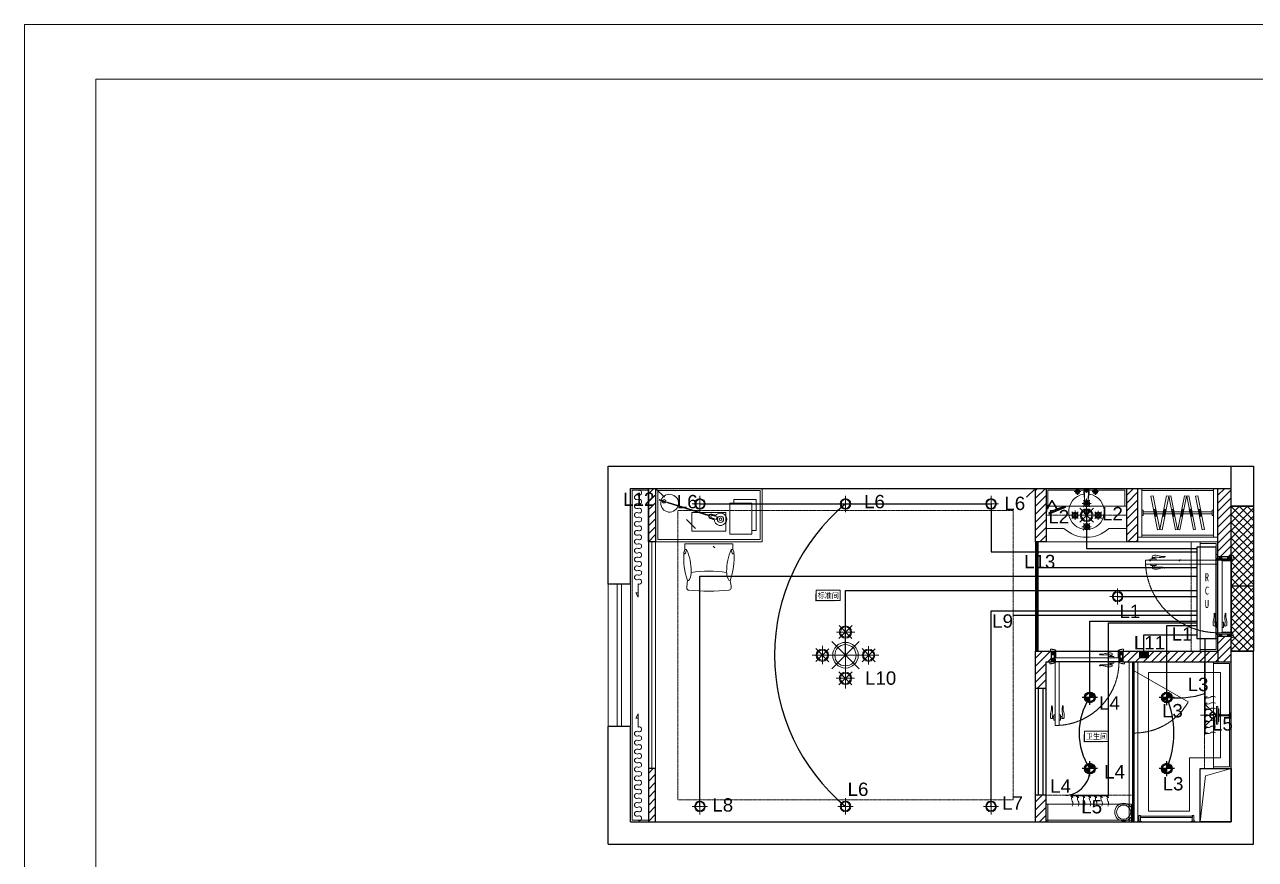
# Model space of a CAD drawing. Header units: millimetres. Extents: x 130143 to 328923, y 19139 to 134795.
# Drawn here: x 170595 to 191337, y 61713 to 75790 of the extents above; entities that cross this region are included whole.
import ezdxf
from ezdxf.enums import TextEntityAlignment as Align

# ---------------------------------------------------------------- set-up
doc = ezdxf.new("R2010")
doc.units = ezdxf.units.MM
doc.header["$LTSCALE"] = 10
for name, pattern in [('ACAD_ISO03W100', [30, 12, -18]), ('DASH', [8.89, 6.35, -2.54]), ('DASHDOT2', [12.7, 6.35, -3.175, 0, -3.175]), ('DOTE', [61.468, 50.8, -5.08, 0.508, -5.08]), ('HIDDEN', [9.525, 6.35, -3.175])]:
    doc.linetypes.add(name, pattern=pattern)
doc.layers.get('Defpoints').update_dxf_attribs({"color": 250})
for name, color, linetype in [('EM-开关插座(0.12)-DOM', 61, 'Continuous'), ('T★★05-天花灯具', 4, 'Continuous'), ('WALL_NEW【新建墙体】', 4, 'Continuous'), ('WALL_REMOVE【拆除墙体】', 6, 'Continuous'), ('WALL【墙体】', 7, 'Continuous'), ('新建墙体图', 255, 'Continuous')]:
    doc.layers.add(name, color=color, linetype=linetype)
for name, color, linetype, lineweight in [('FC-Doorsill【门槛线】', 8, 'Continuous', 0), ('FC-Hatch【平面填充】', 250, 'Continuous', 0), ('FC-Material【地坪分割线】', 138, 'Continuous', 0), ('FF-Curtain【平面窗帘】', 32, 'Continuous', 0), ('FF-Door【门】', 51, 'Continuous', 0), ('FF-FIXT【洁具】', 31, 'Continuous', 0), ('FF-MT【门套】', 20, 'Continuous', 0), ('FF-Text【平面文字】', 2, 'Continuous', 0), ('FF-Win【窗】', 132, 'Continuous', 0), ('FF-【活动成品家具】', 51, 'Continuous', 0), ('Fine【细线】', 250, 'Continuous', 0), ('RC-Lamplight【灯带】', 205, 'DASHDOT2', 0), ('RC-Lamps【天花灯具】', 2, 'Continuous', 0), ('RC-Modelling【天花造型】', 30, 'Continuous', 0), ('邦威智能化', 7, 'Continuous', 18)]:
    doc.layers.add(name, color=color, linetype=linetype, lineweight=lineweight)
doc.styles.get("Standard").update_dxf_attribs({"font": 'arial.ttf'})
doc.styles.add('文字', font='')
doc.styles.add('标准', font='', dxfattribs={"width": 0.667})
doc.styles.get('文字').set_extended_font_data('SimSun')
doc.styles.get('标准').set_extended_font_data('仿宋_gb2312')

# ---------------------------------------------------------------- blocks, each defined once
blk = doc.blocks.new('图框')
for points in [[(-2302, 1740), (42698, 1740), (42698, -30260), (-2302, -30260)], [(-802, 590), (41198, 590), (41198, -29110), (-802, -29110)]]:
    blk.add_lwpolyline(points, close=True)
blk = doc.blocks.new('hlw_3_1600_250')
for p, q in [((-0.5, 0.078125), (0.5, 0.078125)), ((-0.5, -0.078125), (0.5, -0.078125))]:
    blk.add_line(p, q)
at = {"linetype": 'HIDDEN', "ltscale": 15}
for p, q in [((-0.5, 0.015625), (0.5, 0.015625)), ((-0.5, -0.015625), (0.5, -0.015625))]:
    blk.add_line(p, q, dxfattribs=at)
blk = doc.blocks.new('tasklight')
at = {"color": 251}
for p, q in [((458, 270), (496, 282)), ((459, 266), (497, 278)), ((475, 265), (527, 282)), ((488, 282), (493, 284)), ((489, 280), (488, 282)), ((493, 282), (493, 284)), ((496, 272), (495, 277)), ((497, 278), (496, 282)), ((-25, 96), (440, 243)), ((-23, 89), (443, 235)), ((471, 227), (509, 239)), ((473, 223), (511, 235)), ((484, 237), (536, 253)), ((492, 271), (490, 275)), ((501, 242), (502, 237)), ((504, 230), (509, 232)), ((504, 232), (504, 230)), ((505, 243), (507, 239)), ((508, 234), (509, 232)), ((509, 239), (511, 235)), ((-116, 68), (-71, 82)), ((-113, 60), (-116, 68)), ((-113, 60), (-68, 74)), ((-96, 72), (-24, 94)), ((-95, 68), (-96, 72)), ((-95, 68), (-23, 91)), ((-72, 85), (-56, 90)), ((-71, 82), (-72, 85)), ((-56, 87), (-71, 82)), ((-71, 82), (-70, 80)), ((-69, 76), (-68, 74)), ((-67, 81), (-68, 83)), ((-58, 84), (-58, 86)), ((-56, 87), (-56, 90)), ((-23, 89), (-25, 96))]:
    blk.add_line(p, q, dxfattribs=at)
for radius in [35, 15]:
    blk.add_circle((572, 280), radius, dxfattribs=at)
for centre, radius, start, end in [((572, 280), 70, 209.8589, 185.1116), ((572, 280), 45, 178.014, 216.9565), ((0, 100), 100, 19.7777, 195.1928), ((465, 246), 25, 107.4853, 287.4853), ((465, 246), 20, 107.4853, 287.4853), ((479, 251), 15, 107.4853, 287.4853), ((0, 100), 100, 199.7777, 15.1928), ((-62, 80), 20, 209.0222, 185.9483)]:
    blk.add_arc(centre, radius, start, end, dxfattribs=at)
blk = doc.blocks.new('海龙_04090929')
at = {"color": 0, "linetype": 'ByBlock'}
for p, q in [((-279, -136, 0), (-271, -110, 0)), ((-271, -110, 0), (-271, -45, 0)), ((271, -45, 0), (-271, -45, 0)), ((-271, -110, 0), (-250, -109, 0)), ((-271, -110, 0), (-250, -109, 0)), ((-250, -109, 0), (-258, -144, 0)), ((-250, -109, 0), (-258, -144, 0)), ((250, -109, 0), (258, -144, 0)), ((271, -109, 0), (250, -109, 0)), ((250, -109, 0), (258, -144, 0)), ((271, -109, 0), (250, -109, 0)), ((271, -109, 0), (271, -45, 0)), ((279, -135, 0), (271, -109, 0))]:
    blk.add_line(p, q, dxfattribs=at)
at = {"ltscale": 500}
blk.add_lwpolyline([(600, 577), (600, -23), (-600, -23), (-600, 577)], close=True, dxfattribs=at)
at = {"color": 251}
for points in [[(575, 552), (575, 2), (-575, 2), (-575, 552)], [(-190, 305), (190, 305), (190, 98), (-190, 98)], [(484, 61), (234, 61), (234, 411), (484, 411)]]:
    blk.add_lwpolyline(points, close=True, dxfattribs=at)
blk.add_lwpolyline([(281, 411), (281, 454), (531, 454), (531, 104), (484, 104)], dxfattribs=at)
at = {"color": 0, "linetype": 'ByBlock'}
for centre, radius, start, end in [((-255, -145, 0), 25.4, 158.9901, 180.625), ((-825, -356, 0), 626, 359.8413, 23.2355), ((-825, -356, 0), 626, 359.8413, 23.2355), ((826, -354, 0), 626, 156.949, 180.3432), ((826, -354, 0), 626, 156.949, 180.3432), ((256, -144, 0), 25.4, 359.5595, 21.1944), ((490, -202, 0), 773, 175.8034, 199.5327), ((-255, -145, 0), 25.4, 180.625, 200.6267), ((-255, -145, 0), 25.4, 180.625, 200.6267), ((-273, -152, 0), 6.35, 200.6267, 296.646), ((-273, -152, 0), 6.35, 200.6267, 296.646), ((-282, -135, 0), 25.4, 296.646, 338.2826), ((-282, -135, 0), 25.4, 296.646, 338.2826), ((-490, -204, 0), 773, 340.6518, 4.3811), ((282, -134, 0), 25.4, 201.9019, 243.5385), ((282, -134, 0), 25.4, 201.9019, 243.5385), ((273, -151, 0), 6.35, 243.5385, 339.5578), ((273, -151, 0), 6.35, 243.5385, 339.5578), ((256, -144, 0), 25.4, 339.5578, 359.5595), ((256, -144, 0), 25.4, 339.5578, 359.5595), ((-411, -361, 0), 212, 337.8885, 0.9101), ((-411, -361, 0), 212, 337.8885, 0.9101), ((2, -1560, 0), 1208, 80.5641, 99.6204), ((2, -1560, 0), 1208, 80.5641, 99.6204), ((412, -360, 0), 212, 179.2744, 202.296), ((412, -360, 0), 212, 179.2744, 202.296), ((134, -546, 0), 382, 167.1139, 179.4864), ((-222, -543, 0), 25.4, 179.5077, 265.2204), ((-240, -435, 0), 25.4, 273.3566, 346.6742), ((-240, -435, 0), 25.4, 273.3566, 346.6742), ((241, -435, 0), 25.4, 193.5103, 266.8279), ((241, -435, 0), 25.4, 193.5103, 266.8279), ((224, -542, 0), 25.4, 274.9641, 0.6768), ((-132, -546, 0), 382, 0.6981, 13.0706), ((-3, 2077, 0), 2654, 265.2204, 274.9641)]:
    blk.add_arc(centre, radius, start, end, dxfattribs=at)
at = {"color": 251, "extrusion": (-2.32109e-12, 1.27568e-12, -1), "zscale": -1, "rotation": 180.1031689503808}
blk.add_blockref('tasklight', (441, 511, 0), dxfattribs=at)
blk = doc.blocks.new('花洒平面')
at = {"color": 8}
for p, q in [((-23, 198), (-123, 298)), ((0, 208), (0, 346)), ((23, 198), (123, 298)), ((100, 150), (-100, 150)), ((10, 139), (-10, 139)), ((8, 138), (-8, 138)), ((11, 121), (-11, 121)), ((10, 133), (-9, 133)), ((-9, 12), (8, 12)), ((-7, 32), (6, 32)), ((6, 119), (-6, 119))]:
    blk.add_line(p, q, dxfattribs=at)
blk.add_lwpolyline([(11, 131, 0.992115), (11, 133), (10, 133, 0.130917), (8, 138), (10, 138, 0.413995), (10, 139), (71, 139), (71, 150), (100, 150), (100, 165), (-100, 165), (-100, 150), (-71, 150), (-71, 139), (-10, 139, 0.413995), (-9, 138), (-8, 138, 0.130917), (-9, 133), (-11, 133, 0.992115), (-11, 131, 0.003958), (-11, 131, 0.080962), (-11, 121, 1), (-11, 119), (-6, 119), (-6, 32), (-7, 32, 0.414214), (-9, 30), (-9, 12), (-21, 12, 0.261972), (-31, 7), (-31, 0), (31, 0), (31, 7, 0.261972), (21, 12), (8, 12), (8, 30, 0.414214), (6, 32), (6, 32), (6, 119), (11, 119, 1), (11, 121, 0.080962), (11, 131)], format="xyb")
blk.add_lwpolyline([(8, 30, -0.375464), (3, 29, 0.238002), (-3, 29, -0.375464), (-9, 30)], format="xyb", dxfattribs=at)
for radius in [35, 30]:
    blk.add_circle((0, 210), radius, dxfattribs=at)
blk = doc.blocks.new('DOORBLK101')
blk.add_line((-0.5, 0), (0, 0.866))
at = {"color": 8, "linetype": 'HIDDEN', "ltscale": 10}
blk.add_arc((-0.5, 0), 1, 0, 60, dxfattribs=at)
blk = doc.blocks.new('hlw_3_1200_120')
for p, q in [((-0.5, 0.05), (0.5, 0.05)), ((-0.5, -0.05), (0.5, -0.05))]:
    blk.add_line(p, q)
at = {"linetype": 'HIDDEN', "ltscale": 15}
for p, q in [((-0.5, 0.021), (0.5, 0.021)), ((-0.5, -0.021), (0.5, -0.021))]:
    blk.add_line(p, q, dxfattribs=at)
blk = doc.blocks.new('门套线03')
at = {"ltscale": 100}
blk.add_lwpolyline([(60, 0), (60, 20, -0.339185), (57, 23), (42, 23, -0.360475), (39, 20), (29, 20, 0.137802), (14, 15, -0.16589), (3, 12), (3, 9), (0, 9), (0, 0)], format="xyb", close=True, dxfattribs=at)
blk = doc.blocks.new('HL_Door_Hinge')
at = {"color": 0, "linetype": 'DOTE', "ltscale": 0.04}
for p, q in [((-4, 3), (4, 3)), ((0, -1), (0, 7))]:
    blk.add_line(p, q, dxfattribs=at)
at = {"color": 0, "linetype": 'DASH', "ltscale": 5}
for p, q in [((-2, -26), (-2, 1)), ((0, -26), (0, 0)), ((0, -26), (0, 0)), ((2, -26), (2, 1)), ((0, -26), (-2, -26)), ((0, -26), (2, -26))]:
    blk.add_line(p, q, dxfattribs=at)
for radius in [3, 2]:
    blk.add_circle((0, 3), radius, dxfattribs=at)
blk = doc.blocks.new('HL_Door_Seal')
at = {"color": 0}
for p, q in [((5, 0), (-5, 0)), ((-1, 6), (0, 6)), ((-1, 6), (0, 6)), ((-1, 5), (0, 6)), ((-1, 5), (0, 5)), ((-1, 5), (0, 5)), ((-1, 4), (0, 5)), ((-1, 5), (0, 5)), ((-1, 4), (0, 4)), ((-1, 4), (0, 4)), ((-1, 4), (0, 4)), ((-1, 3), (0, 4)), ((-1, 3), (0, 3)), ((-1, 3), (0, 3)), ((-1, 3), (0, 3)), ((-1, 2), (0, 3)), ((-1, 2), (0, 2)), ((-1, 2), (0, 2)), ((-1, 2), (0, 2)), ((-1, 1), (0, 2)), ((-1, 1), (0, 1)), ((-1, 1), (0, 1)), ((-1, 1), (0, 1)), ((-1, 0), (0, 1)), ((-1, 0), (0, 0)), ((-1, 0), (0, 0)), ((0, 6), (0, 6)), ((1, 6), (0, 6)), ((1, 6), (0, 6)), ((1, 5), (0, 6)), ((1, 5), (0, 5)), ((1, 5), (0, 5)), ((1, 5), (0, 5)), ((1, 4), (0, 5)), ((1, 4), (0, 4)), ((1, 4), (0, 4)), ((1, 4), (0, 4)), ((1, 3), (0, 4)), ((1, 3), (0, 3)), ((1, 3), (0, 3)), ((1, 3), (0, 3)), ((1, 2), (0, 3)), ((1, 2), (0, 2)), ((1, 2), (0, 2)), ((1, 2), (0, 2)), ((1, 1), (0, 2)), ((1, 1), (0, 1)), ((1, 1), (0, 1)), ((1, 1), (0, 1)), ((1, 0), (0, 1)), ((1, 0), (0, 0)), ((1, 0), (0, 0))]:
    blk.add_line(p, q, dxfattribs=at)
blk.add_lwpolyline([(-4, -1, 0.774597), (4, -1)], format="xyb", close=True, dxfattribs=at)
blk.add_arc((0, 0), 5, 180, 0.0005, dxfattribs=at)
blk = doc.blocks.new('门把手02')
at = {"color": 250}
for p, q in [((-30, 15), (-15, 15)), ((-30, 0), (-30, 15)), ((30, 0), (-30, 0)), ((-15, 15), (20, 15)), ((-15, 15), (20, 15)), ((-13, 32), (-13, 41)), ((13, 32), (-13, 32)), ((-9, 15), (-9, 32)), ((9, 15), (9, 32)), ((20, 15), (30, 15)), ((30, 15), (30, 0))]:
    blk.add_line(p, q, dxfattribs=at)
at = {"color": 250, "extrusion": (0, 0, -1)}
for centre, major_axis, start_param, end_param in [((-1, 41), (-8.59, 8.59), 5.497787, 6.813202), ((23, -64), (0, 120), -0.233047, 0.306451), ((13, 37), (3.58, 3.58), 2.124304, 2.356194), ((34, -51), (0, 86), -0.231441, 0.114669), ((79, 368), (0, 336), 3.005111, 3.247916), ((108, 189), (2, 147), 3.194781, 3.464277), ((105, 172), (-91.7, 91.7), 3.813778, 3.981187), ((123, 24), (-13.7, 13.7), 0.647464, 1.248663), ((124, 44), (5.92, 5.92), 1.238085, 2.228964), ((131, 40), (-0.729, 0.729), 1.325662, 2.819982)]:
    blk.add_ellipse(centre, major_axis=major_axis, ratio=1, start_param=start_param, end_param=end_param, dxfattribs=at)
blk = doc.blocks.new('hld_1_720_120_门把手02_门套线03_45_0_0_3_40_0_1_1')
at = {"layer": 'FC-Doorsill【门槛线】'}
for p, q in [((-0.5, 0.075), (0.5, 0.075)), ((-0.5, -0.075), (0.5, -0.075))]:
    blk.add_line(p, q, dxfattribs=at)
at = {"layer": 'FF-Door【门】'}
blk.add_lwpolyline([(-0.446875, 0.075), (-0.390625, 0.075), (-0.390625, 0.96875), (-0.446875, 0.96875)], close=True, dxfattribs=at)
at = {"layer": 'FF-Door【门】', "color": 250, "linetype": 'ACAD_ISO03W100', "ltscale": 0.104167}
blk.add_lwpolyline([(-0.446875, 0.075), (0.446875, 0.075), (0.446875, 0.01875), (-0.446875, 0.01875)], close=True, dxfattribs=at)
at = {"layer": 'FF-Door【门】', "color": 8, "linetype": 'HIDDEN', "ltscale": 60}
blk.add_arc((-0.446875, 0.075), 0.89375, 0, 90, dxfattribs=at)
at = {"layer": 'FF-MT【门套】', "color": 250}
for p, q in [((-0.465, 0.06), (-0.5, 0.0225)), ((-0.465, 0.0225), (-0.5, 0.06)), ((0.465, 0.06), (0.5, 0.0225)), ((0.465, 0.0225), (0.5, 0.06)), ((-0.5, -0.0225), (-0.465, -0.06)), ((-0.5, -0.06), (-0.465, -0.0225)), ((0.5, -0.0225), (0.465, -0.06)), ((0.5, -0.06), (0.465, -0.0225))]:
    blk.add_line(p, q, dxfattribs=at)
for points in [[(-0.5, 0.075), (-0.465, 0.075), (-0.465, 0.06), (-0.5, 0.06)], [(-0.465, 0.06), (-0.465, 0.0225), (-0.5, 0.0225), (-0.5, 0.06)], [(-0.465, 0.075), (-0.45, 0.075), (-0.45, -0.075), (-0.465, -0.075)], [(0.465, 0.075), (0.45, 0.075), (0.45, -0.075), (0.465, -0.075)], [(0.5, 0.075), (0.465, 0.075), (0.465, 0.06), (0.5, 0.06)], [(0.465, 0.06), (0.465, 0.0225), (0.5, 0.0225), (0.5, 0.06)], [(-0.5, -0.0225), (-0.5, -0.06), (-0.465, -0.06), (-0.465, -0.0225)], [(-0.5, -0.075), (-0.465, -0.075), (-0.465, -0.06), (-0.5, -0.06)], [(0.5, -0.0225), (0.5, -0.06), (0.465, -0.06), (0.465, -0.0225)], [(0.5, -0.075), (0.465, -0.075), (0.465, -0.06), (0.5, -0.06)]]:
    blk.add_lwpolyline(points, close=True, dxfattribs=at)
at = {"layer": 'FF-MT【门套】'}
for points in [[(-0.5, 0.075), (-0.45, 0.075), (-0.45, 0.0125), (-0.4375, 0.0125), (-0.4375, -0.075), (-0.5, -0.075)], [(0.5, 0.075), (0.45, 0.075), (0.45, 0.0125), (0.4375, 0.0125), (0.4375, -0.075), (0.5, -0.075)]]:
    blk.add_lwpolyline(points, close=True, dxfattribs=at)
at = {"layer": 'FF-Door【门】', "color": 250, "yscale": 0.00125, "zscale": 0.00125}
for name, p, xscale, rotation in [('门把手02', (-0.446875, 0.85625), -0.00125, 90.00000000000593), ('门把手02', (-0.390625, 0.85625), 0.00125, 270.0000000000178), ('HL_Door_Seal', (-0.44375, 0.0125), 0.00125, 180.0000000000119), ('HL_Door_Seal', (0.44375, 0.0125), -0.00125, 180)]:
    blk.add_blockref(name, p, dxfattribs=dict(at, xscale=xscale, rotation=rotation))
at = {"layer": 'FF-Door【门】', "color": 250, "zscale": 0.00125}
for name, p, xscale, yscale in [('HL_Door_Hinge', (-0.448437, 0.075), 0.00125, 0.00125), ('门把手02', (0.3375, 0.075), -0.00125, 0.00125), ('门把手02', (0.3375, 0.01875), -0.00125, -0.00125)]:
    blk.add_blockref(name, p, dxfattribs=dict(at, xscale=xscale, yscale=yscale))
at = {"layer": 'FF-MT【门套】', "zscale": 0.00125}
for p, xscale, yscale in [((-0.45, 0.075), -0.00125, 0.00125), ((0.45, 0.075), 0.00125, 0.00125), ((-0.4375, -0.075), -0.00125, -0.00125), ((0.4375, -0.075), 0.00125, -0.00125)]:
    blk.add_blockref('门套线03', p, dxfattribs=dict(at, xscale=xscale, yscale=yscale))
blk = doc.blocks.new('*U127')
at = {"color": 150}
blk.add_lwpolyline([(-5.38, -2.34), (5.38, -2.34), (5.38, 2.33), (-5.38, 2.33), (-5.38, -2.34)], dxfattribs=at)
at = {"color": 150, "ltscale": 4}
for points in [[(-5.38, 0.83), (-5.83, 0.83), (-5.38, -2.34), (-5.83, -2.79)], [(3.13, -2.34), (3.13, -2.79), (-5.38, -2.34), (-5.83, -2.79)]]:
    blk.add_solid(points, dxfattribs=at)
at = {"color": 2, "ltscale": 4, "style": '文字', "width": 0.9, "flags": 8}
blk.add_attdef('功能区文字', text='', height=2.5, dxfattribs=at).set_placement((0.01, -0.03), align=Align.MIDDLE_CENTER)
blk = doc.blocks.new('hld_1_820_150_门把手02_门套线03_45_0_0_3_40_0_1_1')
at = {"layer": 'FC-Doorsill【门槛线】'}
for p, q in [((-0.5, 0.083), (0.5, 0.083)), ((-0.5, -0.083), (0.5, -0.083))]:
    blk.add_line(p, q, dxfattribs=at)
at = {"layer": 'FF-Door【门】'}
blk.add_lwpolyline([(-0.453, 0.083), (-0.403, 0.083), (-0.403, 0.989), (-0.453, 0.989)], close=True, dxfattribs=at)
at = {"layer": 'FF-Door【门】', "color": 250, "linetype": 'ACAD_ISO03W100', "ltscale": 0.104167}
blk.add_lwpolyline([(-0.453, 0.083), (0.453, 0.083), (0.453, 0.033), (-0.453, 0.033)], close=True, dxfattribs=at)
at = {"layer": 'FF-Door【门】', "color": 8, "linetype": 'HIDDEN', "ltscale": 60}
blk.add_arc((-0.453, 0.083), 0.906, 0, 90, dxfattribs=at)
at = {"layer": 'FF-MT【门套】', "color": 250}
for p, q in [((-0.469, 0.07), (-0.5, 0.037)), ((-0.469, 0.037), (-0.5, 0.07)), ((0.469, 0.07), (0.5, 0.037)), ((0.469, 0.037), (0.5, 0.07)), ((-0.5, -0.037), (-0.469, -0.07)), ((-0.5, -0.07), (-0.469, -0.037)), ((0.5, -0.037), (0.469, -0.07)), ((0.5, -0.07), (0.469, -0.037))]:
    blk.add_line(p, q, dxfattribs=at)
for points in [[(-0.5, 0.083), (-0.469, 0.083), (-0.469, 0.07), (-0.5, 0.07)], [(-0.469, 0.07), (-0.469, 0.037), (-0.5, 0.037), (-0.5, 0.07)], [(-0.469, 0.083), (-0.456, 0.083), (-0.456, -0.083), (-0.469, -0.083)], [(0.469, 0.083), (0.456, 0.083), (0.456, -0.083), (0.469, -0.083)], [(0.5, 0.083), (0.469, 0.083), (0.469, 0.07), (0.5, 0.07)], [(0.469, 0.07), (0.469, 0.037), (0.5, 0.037), (0.5, 0.07)], [(-0.5, -0.037), (-0.5, -0.07), (-0.469, -0.07), (-0.469, -0.037)], [(-0.5, -0.083), (-0.469, -0.083), (-0.469, -0.07), (-0.5, -0.07)], [(0.5, -0.037), (0.5, -0.07), (0.469, -0.07), (0.469, -0.037)], [(0.5, -0.083), (0.469, -0.083), (0.469, -0.07), (0.5, -0.07)]]:
    blk.add_lwpolyline(points, close=True, dxfattribs=at)
at = {"layer": 'FF-MT【门套】'}
for points in [[(-0.5, 0.083), (-0.456, 0.083), (-0.456, 0.028), (-0.444, 0.028), (-0.444, -0.083), (-0.5, -0.083)], [(0.5, 0.083), (0.456, 0.083), (0.456, 0.028), (0.444, 0.028), (0.444, -0.083), (0.5, -0.083)]]:
    blk.add_lwpolyline(points, close=True, dxfattribs=at)
at = {"layer": 'FF-Door【门】', "color": 250, "yscale": 0.001111111111111, "zscale": 0.001111111111111}
for name, p, xscale, rotation in [('门把手02', (-0.453, 0.889), -0.001111111111111, 90.00000000000593), ('门把手02', (-0.403, 0.889), 0.001111111111111, 270.0000000000178), ('HL_Door_Seal', (-0.45, 0.028), 0.001111111111111, 180.0000000000119), ('HL_Door_Seal', (0.45, 0.028), -0.001111111111111, 180)]:
    blk.add_blockref(name, p, dxfattribs=dict(at, xscale=xscale, rotation=rotation))
at = {"layer": 'FF-Door【门】', "color": 250, "zscale": 0.001111111111111}
for name, p, xscale, yscale in [('HL_Door_Hinge', (-0.454, 0.083), 0.001111111111111, 0.001111111111111), ('门把手02', (0.356, 0.083), -0.001111111111111, 0.001111111111111), ('门把手02', (0.356, 0.033), -0.001111111111111, -0.001111111111111)]:
    blk.add_blockref(name, p, dxfattribs=dict(at, xscale=xscale, yscale=yscale))
at = {"layer": 'FF-MT【门套】', "zscale": 0.001111111111111}
for p, xscale, yscale in [((-0.456, 0.083), -0.001111111111111, 0.001111111111111), ((0.456, 0.083), 0.001111111111111, 0.001111111111111), ((-0.444, -0.083), -0.001111111111111, -0.001111111111111), ((0.444, -0.083), 0.001111111111111, -0.001111111111111)]:
    blk.add_blockref('门套线03', p, dxfattribs=dict(at, xscale=xscale, yscale=yscale))
blk = doc.blocks.new('海龙_05069869')
at = {"layer": 'FF-FIXT【洁具】'}
blk.add_circle((0, 0), 100, dxfattribs=at)
at = {"layer": 'FF-FIXT【洁具】', "color": 9}
blk.add_circle((0, 0), 80, dxfattribs=at)
blk = doc.blocks.new('海龙工具_毛巾架平面')
at = {"linetype": 'ByBlock', "lineweight": 0}
for p, q in [((-324, 0), (-324, 4)), ((-276, 0), (-276, 4)), ((276, 0), (276, 4)), ((324, 0), (324, 4))]:
    blk.add_line(p, q, dxfattribs=at)
for points in [[(-325, 4, 0.406293), (-311, 20), (-289, 20, 0.411692), (-275, 4)], [(275, 4, 0.406293), (289, 20), (311, 20, 0.411692), (325, 4)]]:
    blk.add_lwpolyline(points, format="xyb", dxfattribs=at)
for points in [[(-275, 0), (-275, 4), (-325, 4), (-325, 0)], [(325, 0), (325, 4), (275, 4), (275, 0)]]:
    blk.add_lwpolyline(points, close=True, dxfattribs=at)
for points in [[(-290, 67), (-290, 74), (-310, 74), (-310, 20)], [(290, 67), (-290, 67)], [(-290, 20), (-290, 52)], [(-290, 52), (290, 52)], [(310, 20), (310, 74), (290, 74), (290, 67)], [(290, 52), (290, 20)]]:
    blk.add_lwpolyline(points)
at = {"color": 250}
for centre, start, end in [((-284, 59), 125.0015, 234.9985), ((285, 59), 305.0015, 54.9985)]:
    blk.add_arc(centre, 9.16, start, end, dxfattribs=at)
blk = doc.blocks.new('卫_毛巾架')
blk.add_blockref('海龙工具_毛巾架平面', (0, 0))
blk = doc.blocks.new('*U381', base_point=(20441, -29896))
for points in [[(20491, -30446), (20441, -30446), (20441, -29896), (20491, -29896)], [(21296, -29896), (21346, -29896), (21346, -30446), (21296, -30446)]]:
    blk.add_lwpolyline(points, close=True)
for points in [[(20491, -29896), (21296, -29896)], [(20491, -30446), (21296, -30446)]]:
    blk.add_lwpolyline(points)
at = {"color": 0}
for points in [[(20491, -29921), (21296, -29921)], [(20491, -30421), (21296, -30421)]]:
    blk.add_lwpolyline(points, dxfattribs=at)
at = {"color": 0, "linetype": 'DASH', "ltscale": 24}
for points in [[(20617, -29980), (20692, -30357), (20668, -30362), (20593, -29984)], [(20693, -30357), (20768, -29980), (20793, -29984), (20718, -30362)], [(20818, -29980), (20893, -30357), (20869, -30362), (20794, -29984)], [(20894, -30357), (20969, -29980), (20994, -29984), (20919, -30362)], [(21019, -29980), (21094, -30357), (21070, -30362), (20995, -29984)], [(21120, -29980), (21195, -30357), (21170, -30362), (21095, -29984)], [(20647, -30129), (20662, -30208), (20638, -30212), (20622, -30134)], [(20639, -30131), (20655, -30209), (20645, -30211), (20630, -30133)], [(20723, -30208), (20738, -30129), (20763, -30134), (20747, -30212)], [(20730, -30209), (20746, -30131), (20756, -30133), (20740, -30211)], [(20848, -30129), (20863, -30208), (20839, -30212), (20823, -30134)], [(20841, -30131), (20856, -30209), (20846, -30211), (20831, -30133)], [(20924, -30208), (20940, -30129), (20964, -30134), (20948, -30212)], [(20931, -30209), (20947, -30131), (20957, -30133), (20941, -30211)], [(21049, -30129), (21065, -30208), (21040, -30212), (21024, -30134)], [(21042, -30131), (21057, -30209), (21047, -30211), (21032, -30133)], [(21150, -30129), (21165, -30208), (21141, -30212), (21125, -30134)], [(21142, -30131), (21158, -30209), (21148, -30211), (21132, -30133)]]:
    blk.add_lwpolyline(points, close=True, dxfattribs=at)
at = {"color": 0}
for points in [[(20506, -30201), (20491, -30201), (20491, -30141), (20506, -30141)], [(21281, -30141), (21296, -30141), (21296, -30201), (21281, -30201)], [(21281, -30141), (21296, -30141), (21296, -30201), (21281, -30201)]]:
    blk.add_lwpolyline(points, close=True, dxfattribs=at)
at = {"color": 0, "linetype": 'DASH', "ltscale": 24}
for points in [[(20506, -30158), (21281, -30158)], [(20506, -30183), (21281, -30183)]]:
    blk.add_lwpolyline(points, dxfattribs=at)
blk = doc.blocks.new('洗手台40')
at = {"color": 8}
for p, q in [((231, 300), (158, 300)), ((195, 337), (195, 263)), ((14, 200), (-76, 200)), ((-31, 245), (-31, 155)), ((182, 231), (75, 217)), ((221, 225), (75, 217)), ((75, 217), (75, 200)), ((75, 183), (75, 200)), ((221, 175), (75, 183)), ((182, 169), (75, 183)), ((85, 217), (85, 200)), ((85, 183), (85, 200)), ((221, 225), (182, 231)), ((221, 175), (182, 169)), ((201, 224), (201, 200)), ((201, 176), (201, 200)), ((221, 225), (221, 200)), ((221, 175), (221, 200)), ((231, 100), (158, 100)), ((195, 137), (195, 63))]:
    blk.add_line(p, q, dxfattribs=at)
for centre, radius in [((195, 300), 25), ((195, 300), 15), ((-31, 200), 30), ((-31, 200), 20), ((195, 100), 25), ((195, 100), 15)]:
    blk.add_circle(centre, radius, dxfattribs=at)
blk.add_arc((-31, 200), 200, 8.4238, 351.5762)
for centre, start, end in [((194, 201), 350.5252, 189.4748), ((194, 199), 170.5252, 9.4748)]:
    blk.add_arc(centre, 7.19, start, end, dxfattribs=at)
blk = doc.blocks.new('刮须镜平面')
at = {"color": 0, "ltscale": 0.4}
for p, q in [((-218, 9), (-216, 16)), ((-32, -63), (-218, 9)), ((-216, 16), (-29, -56)), ((-212, 15), (-209, 22)), ((-209, 22), (-30, -47)), ((-122, -3), (-120, 2)), ((-118, 2), (-68, 88)), ((-62, 85), (-112, -2)), ((-68, 85), (-18, -2)), ((-12, 2), (-62, 88)), ((-9, 6), (-15, 6)), ((-9, 37), (0, 37)), ((-9, -37), (-9, 37)), ((0, 37), (0, -37)), ((-112, -7), (-110, -2)), ((-33, -54), (-30, -47)), ((-29, -56), (-32, -63)), ((-9, -6), (-15, -6)), ((0, -37), (-9, -37))]:
    blk.add_line(p, q, dxfattribs=at)
for centre in [(-115, 0), (-65, 87), (-15, 0)]:
    blk.add_circle(centre, 3.07, dxfattribs=at)
for centre, radius, start, end in [((-335, -568), 604, 59.6373, 77.9472), ((-115, 0), 5.76, 338.7922, 158.7922), ((-115, 0), 3.84, 150, 330), ((-65, 87), 3.84, 30, 210), ((-65, 87), 3.84, 330, 150), ((-15, 0), 5.76, 90, 270), ((-15, 0), 3.84, 210, 30)]:
    blk.add_arc(centre, radius, start, end, dxfattribs=at)
blk = doc.blocks.new('灯_圆形筒灯')
at = {"color": 251, "linetype": 'DOTE', "ltscale": 41.297046}
blk.add_line((86, 0), (-86, 0), dxfattribs=at)
at = {"color": 251, "linetype": 'DOTE', "ltscale": 43.504693}
blk.add_line((0, 91), (0, -91), dxfattribs=at)
blk.add_ellipse((0, 0), major_axis=(-42.4, 42.4), ratio=1, start_param=2.355868237233173, end_param=8.639053544412759)
at = {"color": 251}
blk.add_ellipse((0, 0), major_axis=(35.4, 35.4), ratio=1, start_param=5.498714316925571, end_param=11.78189962410516, dxfattribs=at)
blk = doc.blocks.new('大吊灯')
at = {"color": 8}
for p, q in [((74, 334), (-74, 186)), ((73, 187), (-72, 332)), ((0, 376), (0, -376)), ((154, -154), (-154, 154)), ((154, 154), (-154, -154)), ((104, 260), (-101, 260)), ((-376, 0), (376, 0)), ((-334, 74), (-186, -74)), ((-187, 73), (-332, -72)), ((-260, 104), (-260, -101)), ((334, -74), (186, 74)), ((187, -73), (332, 72)), ((260, -104), (260, 101)), ((-104, -260), (101, -260)), ((-74, -334), (74, -186)), ((-73, -187), (72, -332))]:
    blk.add_line(p, q, dxfattribs=at)
for centre, major_axis, start_param, end_param in [((0, 260), (0, 69.3), -1.570342718129233, 4.712842589050354), ((0, 0), (0, 144), 4.712226, 10.995411), ((-260, 0), (0, 69.3), 4.712260247178279, 10.99544555435786), ((260, 0), (0, 69.3), 4.711943, 10.995128), ((0, -260), (0, 69.3), -1.570342718129233, 4.712842589050354)]:
    blk.add_ellipse(centre, major_axis=major_axis, ratio=1, start_param=start_param, end_param=end_param)
for centre, major_axis, start_param, end_param in [((0, 260), (0.1, 57.8), -1.569728, 4.713457), ((-260, 0), (0, 57.8), 4.711804, 10.994989), ((0, 0), (0, 120), -1.570528, 4.712657), ((260, 0), (0, 57.8), 4.712315, 10.9955), ((0, -260), (0.1, 57.8), -1.569728, 4.713457)]:
    blk.add_ellipse(centre, major_axis=major_axis, ratio=1, start_param=start_param, end_param=end_param, dxfattribs=at)
blk = doc.blocks.new('排气')
at = {"lineweight": 0}
blk.add_hatch(color=256, dxfattribs=at).paths.add_polyline_path([(6, 266), (0, 266), (0, -266), (6, -266)])
for p, q in [((10, 251), (24, 273)), ((10, 251), (35, 245)), ((10, 165), (24, 188)), ((10, 165), (35, 160)), ((10, 80), (24, 102)), ((10, 80), (35, 74)), ((10, -5), (24, 18)), ((10, -5), (35, -10)), ((10, -91), (24, -69)), ((10, -91), (35, -97)), ((10, -172), (24, -150)), ((10, -172), (35, -178)), ((10, -260), (24, -238)), ((10, -260), (35, -266))]:
    blk.add_line(p, q, dxfattribs=at)
blk.add_lwpolyline([(6, 266), (0, 266), (0, -266), (6, -266)], close=True, dxfattribs=at)
for centre, major_axis, start_param, end_param in [((46, 199), (44.5, 44.5), 0.170276, 1.40052), ((46, 114), (44.5, 44.5), 0.170276, 1.40052), ((119, 313), (51.2, -51.2), 4.972928, 6.022646), ((46, 29), (44.5, 44.5), 0.170276, 1.40052), ((46, -56), (44.5, 44.5), 0.170276, 1.40052), ((119, 228), (51.2, -51.2), 4.972928, 6.022646), ((119, 143), (51.2, -51.2), 4.972928, 6.022646), ((46, -143), (44.5, 44.5), 0.170276, 1.40052), ((46, -223), (44.5, 44.5), 0.170276, 1.40052), ((119, 58), (51.2, -51.2), 4.972928, 6.022646), ((119, -29), (51.2, -51.2), 4.972928, 6.022646), ((119, -109), (51.2, -51.2), 4.972928, 6.022646), ((46, -311), (44.5, 44.5), 0.170276, 1.40052), ((119, -197), (51.2, -51.2), 4.972928, 6.022646)]:
    blk.add_ellipse(centre, major_axis=major_axis, ratio=1, start_param=start_param, end_param=end_param, dxfattribs=at)
blk = doc.blocks.new('海龙_05068579')
at = {"layer": 'T★★05-天花灯具'}
h = blk.add_hatch(dxfattribs=at)
h.set_pattern_fill('DOTS', color=250, scale=300.055998, style=0)
h.set_pattern_definition([(0, (-1006.7902, 1050.705), (1.905356, 3.810711), [0, -3.810711])])
edge = h.paths.add_edge_path()
edge.add_line((0, 48), (0, 0))
edge.add_line((0, 0), (48, 0))
edge.add_ellipse((0, 0), major_axis=(33.9, 33.9), ratio=1, start_angle=315, end_angle=405)
edge = h.paths.add_edge_path()
edge.add_line((0, 0), (-48, 0))
edge.add_ellipse((0, 0), major_axis=(33.9, 33.9), ratio=1, start_angle=135, end_angle=225)
edge.add_line((0, -48), (0, 0))
at = {"layer": 'T★★05-天花灯具', "color": 8}
for p, q in [((85, 0), (-85, 0)), ((0, -85), (0, 85))]:
    blk.add_line(p, q, dxfattribs=at)
at = {"layer": 'T★★05-天花灯具'}
blk.add_ellipse((0, 0), major_axis=(42.4, 42.4), ratio=1, start_param=5.497787, end_param=11.780972, dxfattribs=at)
at = {"layer": 'T★★05-天花灯具', "color": 8}
blk.add_ellipse((0, 0), major_axis=(33.9, 33.9), ratio=1, start_param=5.497787, end_param=11.780972, dxfattribs=at)
blk = doc.blocks.new('A$C0BEE72F1')
at = {"layer": 'EM-开关插座(0.12)-DOM'}
blk.add_hatch(color=250, dxfattribs=at).paths.add_polyline_path([(8, 55), (8, 5), (78, 5), (78, 55)])
for points in [[(0, 0), (86, 0), (86, 5), (0, 5)], [(78, 5), (78, 55), (8, 55), (8, 5)]]:
    blk.add_lwpolyline(points, close=True, dxfattribs=at)

msp = doc.modelspace()

# ---------------------------------------------------------------- hatches: boundary and pattern name
at = {"layer": 'FC-Hatch【平面填充】'}
h = msp.add_hatch(dxfattribs=at)
h.set_pattern_fill('ANSI37', color=8, scale=30, style=0)
h.set_pattern_definition([(45, (190931.63, 67669.33), (-67.352, 67.352), []), (135, (190931.63, 67669.33), (-67.352, -67.352), [])])
h.paths.add_polyline_path([(191306.62621, 67669.32973), (190931.62621, 67669.32973)])
h.paths.add_polyline_path([(191306.62621, 66319.32973), (190931.62621, 66319.32973), (190931.62621, 65224.39715), (191306.62621, 65224.39715)])
h = msp.add_hatch(dxfattribs=at)
h.set_pattern_fill('ANSI37', color=8, scale=30, style=0)
h.set_pattern_definition([(45, (190931.63, 66319.33), (-67.352, 67.352), []), (135, (190931.63, 66319.33), (-67.352, -67.352), [])])
h.paths.add_polyline_path([(191306.62621, 67669.32973), (190931.62621, 67669.32973), (190931.62621, 66319.32973), (191306.62621, 66319.32973)])
at = {"layer": 'FC-Material【地坪分割线】'}
h = msp.add_hatch(dxfattribs=at)
h.set_pattern_fill('胶合板', color=8, scale=0.045, angle=90, pattern_type=2)
h.set_pattern_definition([(135, (187630.531, 65224.397), (-8.46407, -8.46407), []), (90, (187634.626, 65224.397), (-11.25, 7e-16), []), (90, (187627.876, 65224.397), (-11.25, 7e-16), [])])
h.paths.add_polyline_path([(187676.62621, 67069.32973), (187631.62621, 67069.32973), (187631.62621, 65224.39715), (187676.62621, 65224.39715)])
at = {"layer": 'WALL_NEW【新建墙体】'}
h = msp.add_hatch(dxfattribs=at)
h.set_pattern_fill('ANSI31', color=8, scale=30, style=0)
h.set_pattern_definition([(45, (181106.63, 67069.33), (-67.3519, 67.3519), [])])
h.paths.add_polyline_path([(181226.62621, 67969.32973), (181106.62621, 67969.32973), (181106.62621, 67069.32973), (181226.62621, 67069.32973)])
h.paths.add_polyline_path([(181226.62621, 63244.32973), (181106.62621, 63244.32973), (181106.62621, 62344.32973), (181226.62621, 62344.32973)])
h.paths.add_polyline_path([(187901.62621, 65224.39715), (187631.62621, 65224.39715), (187631.62621, 64594.36344), (187811.62621, 64594.36344), (187811.62621, 65044.39715), (187901.62621, 65044.39715)])
h.paths.add_polyline_path([(187811.62621, 67969.32973), (187631.62621, 67969.32973), (187631.62621, 67069.32973), (187811.62621, 67069.32973)])
h.paths.add_polyline_path([(187811.62621, 62794.36344), (187631.62621, 62794.36344), (187631.62621, 62344.32973), (187811.62621, 62344.32973)])
h.paths.add_polyline_path([(190931.62621, 65471.86344), (190706.62621, 65471.86344), (190706.62621, 65224.39715), (189104.82795, 65224.39715), (189104.82795, 65044.39715), (190931.62621, 65044.39715)])
h.paths.add_polyline_path([(189349.12621, 67969.32973), (189169.12621, 67969.32973), (189169.12621, 67069.32973), (189349.12621, 67069.32973)])
h = msp.add_hatch(dxfattribs=at)
h.set_pattern_fill('ANSI31', color=8, scale=30, style=0)
h.set_pattern_definition([(45, (190751.63, 66821.86), (-67.352, 67.352), [])])
h.paths.add_polyline_path([(190931.62621, 67969.32973), (190706.62621, 67969.32973), (190706.62621, 66821.86344), (190931.62621, 66821.86344)])

# ---------------------------------------------------------------- linework, layer by layer
at = {"layer": 'Defpoints'}
for p, q in [((181106.62621, 67969.32973), (181106.62621, 62344.32973)), ((189281.62621, 65044.39715), (189281.62621, 62344.32973))]:
    msp.add_line(p, q, dxfattribs=at)
at = {"layer": 'FC-Material【地坪分割线】', "color": 8}
msp.add_lwpolyline([(187631.62621, 67069.32973), (187676.62621, 67069.32973), (187676.62621, 65224.39715), (187631.62621, 65224.39715)], close=True, dxfattribs=at)
at = {"layer": 'FC-Material【地坪分割线】'}
for points in [[(189208.22708, 65044.39715), (189355.02533, 65044.39715), (189355.02533, 62344.32973), (189208.22708, 62344.32973)], [(189535.02533, 64864.39715), (190751.62621, 64864.39715), (190751.62621, 63424.32973), (190226.62621, 63424.32973), (190226.62621, 62524.32973), (189535.02533, 62524.32973)]]:
    msp.add_lwpolyline(points, close=True, dxfattribs=at)
msp.add_lwpolyline([(189355.02533, 65044.39715), (190931.62621, 65044.39715), (190931.62621, 63244.32973), (190406.62621, 63244.32973), (190406.62621, 62344.32973), (189355.02533, 62344.32973), (189355.02533, 65044.39715)], dxfattribs=at)
at = {"layer": 'FF-Curtain【平面窗帘】'}
for points in [[(180932.88949, 67933.05303, -1.6), (180932.88949, 67858.05303, 1.6), (180932.88949, 67783.05303, -1.6), (180932.88949, 67708.05303, 1.6), (180932.88949, 67633.05303, -1.6), (180932.88949, 67558.05303, 1.6), (180932.88949, 67483.05303, -1.6), (180932.88949, 67408.05303, 1.6), (180932.88949, 67333.05303, -1.6), (180932.88949, 67258.05303, 1.6), (180932.88949, 67183.05303, -1.6), (180932.88949, 67108.05303, 1.6), (180932.88949, 67033.05303, -1.6), (180932.88949, 66958.05303, 1.6), (180932.88949, 66883.05303, -1.6), (180932.88949, 66808.05303, 1.6), (180932.88949, 66733.05303, -1.6), (180932.88949, 66658.05303, 1.6), (180932.88949, 66583.05303, -1.6), (180932.88949, 66508.05303, 1.6), (180932.88949, 66433.05303, -1.6), (180932.88949, 66358.05303), (180932.88949, 66283.05303), (180932.88949, 66208.05303), (180932.88949, 66133.05303), (180895.38949, 66208.05303), (180932.88949, 66208.05303)], [(180932.88949, 62369.45697, 1.6), (180932.88949, 62444.45697, -1.6), (180932.88949, 62519.45697, 1.6), (180932.88949, 62594.45697, -1.6), (180932.88949, 62669.45697, 1.6), (180932.88949, 62744.45697, -1.6), (180932.88949, 62819.45697, 1.6), (180932.88949, 62894.45697, -1.6), (180932.88949, 62969.45697, 1.6), (180932.88949, 63044.45697, -1.6), (180932.88949, 63119.45697, 1.6), (180932.88949, 63194.45697, -1.6), (180932.88949, 63269.45697, 1.6), (180932.88949, 63344.45697, -1.6), (180932.88949, 63419.45697, 1.6), (180932.88949, 63494.45697, -1.6), (180932.88949, 63569.45697, 1.6), (180932.88949, 63644.45697, -1.6), (180932.88949, 63719.45697, 1.6), (180932.88949, 63794.45697, -1.6), (180932.88949, 63869.45697, 1.6), (180932.88949, 63944.45697), (180932.88949, 64019.45697), (180932.88949, 64094.45697), (180932.88949, 64169.45697), (180895.38949, 64094.45697), (180932.88949, 64094.45697)]]:
    msp.add_lwpolyline(points, format="xyb", dxfattribs=at)
at = {"layer": 'FF-FIXT【洁具】'}
for p, q in [((189266.62621, 65044.39715), (189266.62621, 62344.32973)), ((189296.62621, 65044.39715), (189296.62621, 62344.32973))]:
    msp.add_line(p, q, dxfattribs=at)
at = {"layer": 'FF-FIXT【洁具】', "color": 9}
msp.add_line((189281.62621, 65044.39715), (189281.62621, 62344.32973), dxfattribs=at)
at = {"layer": 'FF-FIXT【洁具】'}
msp.add_lwpolyline([(188111.62631, 67294.32973, 0.396039604), (188869.12631, 67294.32973), (189169.12631, 67294.32973), (189169.12631, 67969.32973), (187811.62631, 67969.32973), (187811.62631, 67294.32973)], format="xyb", close=True, dxfattribs=at)
at = {"layer": 'Fine【细线】', "color": 250}
msp.add_lwpolyline([(190406.62621, 62344.32973), (190496.62621, 63124.32973), (190931.62621, 63244.32973)], dxfattribs=at)
at = {"layer": 'RC-Lamplight【灯带】', "ltscale": 0.1}
for p, q in [((187811.6259, 67519.32963), (189169.1259, 67519.32963)), ((190256.6259, 67069.32963), (190256.6259, 65224.39705)), ((190481.6259, 63244.32963), (190481.6259, 65044.39705)), ((187811.6259, 62794.32963), (189251.6259, 62794.32963))]:
    msp.add_line(p, q, dxfattribs=at)
msp.add_lwpolyline([(181601.6259, 67594.32963), (187256.6259, 67594.32963), (187256.6259, 62719.32963), (181601.6259, 62719.32963)], close=True, dxfattribs=at)
at = {"layer": 'RC-Modelling【天花造型】', "color": 8}
for p, q in [((181226.6259, 67969.32963), (181376.6259, 67819.32963)), ((187631.6259, 67969.32963), (187481.6259, 67819.32963)), ((181751.6259, 67444.32963), (181901.6259, 67294.32963)), ((182201.6259, 66994.32963), (182227.1259, 66968.82963)), ((189541.80238, 66769.32963), (189567.30238, 66743.82963)), ((190075.73513, 66769.32963), (190050.23513, 66743.82963))]:
    msp.add_line(p, q, dxfattribs=at)
at = {"layer": 'RC-Modelling【天花造型】'}
for p, q in [((187811.6259, 67669.32963), (189169.1259, 67669.32963)), ((190406.6259, 67069.32963), (190406.6259, 65224.39705)), ((190406.6259, 67069.32963), (190706.6259, 67069.32963)), ((190706.6259, 67069.32963), (190706.6259, 65224.39705)), ((190631.6259, 63244.32963), (190631.6259, 65044.39705)), ((187811.6259, 62644.32963), (189251.6259, 62644.32963)), ((187811.6259, 62374.32963), (189251.6259, 62374.32963))]:
    msp.add_line(p, q, dxfattribs=at)
for points in [[(180806.6259, 67969.32963), (181226.6259, 67969.32963), (181226.6259, 62344.32963), (180806.6259, 62344.32963)], [(181226.6259, 67969.32963), (187631.6259, 67969.32963), (187631.6259, 62344.32963), (181226.6259, 62344.32963)], [(181226.6259, 67969.32963), (187631.6259, 67969.32963), (187631.6259, 62344.32963), (181226.6259, 62344.32963)], [(187811.6259, 67969.32963), (189169.1259, 67969.32963), (189169.1259, 67669.32963), (187811.6259, 67669.32963)], [(187841.6259, 67939.32963), (189139.1259, 67939.32963), (189139.1259, 67669.32963), (187841.6259, 67669.32963)], [(181166.6259, 67069.32963), (181226.6259, 67069.32963), (181226.6259, 63244.32963), (181166.6259, 63244.32963)], [(187631.6259, 67069.32963), (190406.6259, 67069.32963), (190406.6259, 65224.39705), (187631.6259, 65224.39705)], [(190406.6259, 67039.32963), (190676.6259, 67039.32963), (190676.6259, 65254.39705), (190406.6259, 65254.39705)], [(190631.6259, 65044.39705), (190931.6259, 65044.39705), (190931.6259, 63244.32963), (190631.6259, 63244.32963)], [(190631.6259, 65014.39705), (190901.6259, 65014.39705), (190901.6259, 63274.32963), (190631.6259, 63274.32963)]]:
    msp.add_lwpolyline(points, close=True, dxfattribs=at)
for points in [[(181106.6259, 67969.32963), (180806.6259, 67969.32963), (180806.6259, 62344.32963), (181106.6259, 62344.32963)], [(181106.6259, 67939.32963), (180836.6259, 67939.32963), (180836.6259, 62374.32963), (181106.6259, 62374.32963)], [(187631.6259, 67069.32963), (187811.6259, 67069.32963), (187811.6259, 67969.32963), (189169.1259, 67969.32963), (189169.1259, 67069.32963), (189349.1259, 67069.32963), (189349.1259, 67969.32963), (190706.6259, 67969.32963), (190706.6259, 65224.39705), (187631.6259, 65224.39705), (187631.6259, 67069.32963)], [(187811.6259, 65044.39705), (190931.6259, 65044.39705), (190931.6259, 63244.32963), (190406.62621, 63244.32973), (190406.62621, 62344.32973), (187811.6259, 62344.32963), (187811.6259, 65044.39705)], [(187811.6259, 62344.32963), (187811.6259, 62644.32963), (189251.6259, 62644.32963), (189251.6259, 62344.32963)], [(187841.6259, 62344.32963), (187841.6259, 62644.32963), (189251.6259, 62644.32963), (189251.6259, 62344.32963)]]:
    msp.add_lwpolyline(points, dxfattribs=at)
at = {"layer": 'WALL_NEW【新建墙体】'}
for p, q in [((190706.62621, 67969.32973), (190931.62621, 67969.32973)), ((190706.62621, 65224.39715), (190706.62621, 67969.32973)), ((190931.62621, 65044.39715), (190931.62621, 67969.32973)), ((187631.62621, 64594.36344), (187631.62621, 65224.39715)), ((187631.62621, 65224.39715), (187901.62621, 65224.39715)), ((187901.62621, 65044.39715), (187901.62621, 65224.39715)), ((189104.82795, 65224.39715), (190706.62621, 65224.39715)), ((189104.82795, 65044.39715), (189104.82795, 65224.39715)), ((190706.62621, 65224.39715), (190706.62621, 65044.39715)), ((187811.62621, 64594.36344), (187811.62621, 65044.39715)), ((187811.62621, 65044.39715), (187901.62621, 65044.39715)), ((189104.82795, 65044.39715), (190931.62621, 65044.39715)), ((187811.62621, 64594.36344), (187631.62621, 64594.36344)), ((187631.62621, 62344.32973), (187631.62621, 62794.36344)), ((187811.62621, 62794.36344), (187631.62621, 62794.36344)), ((187811.62621, 62344.32973), (187811.62621, 62794.36344)), ((187631.62621, 62344.32973), (187811.62621, 62344.32973))]:
    msp.add_line(p, q, dxfattribs=at)
for points in [[(181106.62621, 67969.32973), (181226.62621, 67969.32973), (181226.62621, 67069.32973), (181106.62621, 67069.32973)], [(187631.62621, 67969.32973), (187811.62621, 67969.32973), (187811.62621, 67069.32973), (187631.62621, 67069.32973)], [(189169.12621, 67969.32973), (189349.12621, 67969.32973), (189349.12621, 67069.32973), (189169.12621, 67069.32973)], [(190706.62621, 66821.86344), (190931.62621, 66821.86344), (190931.62621, 65471.86344), (190706.62621, 65471.86344)], [(187901.62621, 65224.39715), (189104.82795, 65224.39715), (189104.82795, 65044.39715), (187901.62621, 65044.39715)], [(181106.62621, 62344.32973), (181226.62621, 62344.32973), (181226.62621, 63244.32973), (181106.62621, 63244.32973)]]:
    msp.add_lwpolyline(points, close=True, dxfattribs=at)
at = {"layer": 'WALL_REMOVE【拆除墙体】'}
for points in [[(190931.62621, 68344.32973), (191306.62621, 68344.32973), (191306.62621, 65224.39715), (190931.62621, 65224.39715)], [(190931.62621, 67669.32973), (191306.62621, 67669.32973), (191306.62621, 66319.32973), (190931.62621, 66319.32973)]]:
    msp.add_lwpolyline(points, close=True, dxfattribs=at)
at = {"layer": 'WALL【墙体】'}
for p, q in [((180431.62621, 66356.82973), (180431.62621, 68344.32973)), ((180431.62621, 68344.32973), (190931.62621, 68344.32973)), ((190931.62621, 67969.32973), (190931.62621, 68344.32973)), ((180806.62621, 66356.82973), (180806.62621, 67969.32973)), ((180806.62621, 67969.32973), (190931.62621, 67969.32973)), ((180806.62621, 66356.82973), (180431.62621, 66356.82973)), ((190931.62621, 62344.32973), (190931.62621, 65224.39715)), ((190931.62621, 65224.39715), (191306.62621, 65224.39715)), ((191306.62621, 61969.32973), (191306.62621, 65224.39715)), ((180431.62621, 61969.32973), (180431.62621, 63956.82973)), ((180806.62621, 63956.82973), (180431.62621, 63956.82973)), ((180806.62621, 62344.32973), (180806.62621, 63956.82973)), ((180806.62621, 62344.32973), (190931.62621, 62344.32973)), ((180431.62621, 61969.32973), (191306.62621, 61969.32973))]:
    msp.add_line(p, q, dxfattribs=at)
for points in [[(190931.62621, 68344.32973), (191306.62621, 68344.32973), (191306.62621, 67669.32973), (190931.62621, 67669.32973)], [(190406.62621, 63244.32973), (190931.62621, 63244.32973), (190931.62621, 62344.32973), (190406.62621, 62344.32973)]]:
    msp.add_lwpolyline(points, close=True, dxfattribs=at)
at = {"layer": '新建墙体图'}
for p, q in [((181976.62587, 67706.82967), (184429.1259, 67706.82967)), ((184429.1259, 67706.82967), (186881.6259, 67706.82967)), ((186881.6259, 67706.82967), (186881.6259, 66898.43378)), ((188492.54274, 67519.32963), (188492.54274, 67517.89307)), ((188492.54274, 67517.89307), (188492.54274, 66955.46922)), ((186881.6259, 66898.43378), (190348.50983, 66898.43378)), ((188492.54274, 66955.46922), (190348.50983, 66955.46922)), ((187676.62621, 66635.51892), (190348.50983, 66635.51892)), ((181976.62587, 62606.82959), (181976.62587, 66488.722)), ((181976.62587, 66488.722), (190348.50983, 66488.722)), ((184429.1259, 65156.82963), (184429.1259, 66249.08043)), ((184429.1259, 66249.08043), (190348.50983, 66249.08043)), ((189015.91161, 66146.86339), (190348.50983, 66146.86339)), ((186881.6259, 62606.82959), (186881.6259, 65904.06406)), ((186881.6259, 65904.06406), (190348.50983, 65904.06406)), ((187256.6259, 65830.0606), (190348.50983, 65830.0606)), ((188546.62621, 64445.30214), (188546.62621, 65732.6163)), ((188546.62621, 65732.6163), (190348.50983, 65732.6163)), ((188860.21994, 62787.7999), (188860.21994, 65700.78272)), ((188860.21994, 65700.78272), (190348.50983, 65700.78272)), ((189844.12621, 64444.3802), (189844.12621, 65657.67783)), ((189844.12621, 65657.67783), (190348.50983, 65657.67783)), ((189458.7859, 65214.39705), (189458.7859, 65499.48563)), ((189458.7859, 65499.48563), (190348.50983, 65499.48563)), ((190488.15563, 64457.95708), (190488.15563, 65438.68018))]:
    msp.add_line(p, q, dxfattribs=at)
msp.add_lwpolyline([(190676.6259, 66980.96262), (190348.50983, 66980.96262), (190348.50983, 65438.68018), (190676.6259, 65438.68018)], close=True, dxfattribs=at)
for centre, radius, start, end in [((186551.26374, 65156.82963), 3317.52456, 129.767596415, 230.232403585), ((190011.38014, 65928.24519), 1493.26126, 263.569045362, 288.355495978), ((189453.129, 63844.82431), 1087.34582, 146.479052975, 213.520947025), ((188392.89709, 63844.36334), 1570.37772, 337.537143879, 22.462856121), ((188118.77492, 63222.2249), 428.42279, 272.933330882, 2.95978073)]:
    msp.add_arc(centre, radius, start, end, dxfattribs=at)

# ---------------------------------------------------------------- block references
for name, p, xscale, yscale, zscale, rotation in [('hld_1_820_150_门把手02_门套线03_45_0_0_3_40_0_1_1', (190819.12621, 66146.86344), -1350, 1350, 1350, 90.00000000001167), ('hld_1_720_120_门把手02_门套线03_45_0_0_3_40_0_1_1', (188501.62621, 65134.39715), -1200, 1200, 1200, 180)]:
    msp.add_blockref(name, p, dxfattribs=dict(xscale=xscale, yscale=yscale, zscale=zscale, rotation=rotation))
at = {"layer": 'FF-FIXT【洁具】'}
for name, p, xscale, yscale, zscale, rotation in [('洗手台40', (188790.37631, 67622.3995), 1.5, 1.5, 1.5, 90), ('DOORBLK101', (189296.62621, 64369.39715), 1050, 1050, 1050, 270), ('花洒平面', (190931.62202, 64144.36344), 1.5, 1.5, 1.5, 90)]:
    msp.add_blockref(name, p, dxfattribs=dict(at, xscale=xscale, yscale=yscale, zscale=zscale, rotation=rotation))
at = {"layer": 'FF-FIXT【洁具】', "yscale": 1.5, "zscale": 1.5}
for name, p, xscale in [('刮须镜平面', (187811.62631, 67631.82973), -1.5), ('卫_毛巾架', (189837.06207, 62344.30844), 1.5)]:
    msp.add_blockref(name, p, dxfattribs=dict(at, xscale=xscale))
at = {"layer": 'FF-Text【平面文字】'}
ref = msp.add_blockref('*U127', (184139.41223, 66164.58136), dxfattribs=dict(at, xscale=37.5, yscale=37.5, zscale=37.5))
ref.add_attrib('功能区文字', '标准间', dxfattribs={"layer": '0', "color": 2, "ltscale": 4, "height": 93.75, "style": '文字', "width": 0.9}).set_placement((184139.81965, 66163.46014), align=Align.MIDDLE_CENTER)
ref = msp.add_blockref('*U127', (188659.996, 63789.03161), dxfattribs=dict(at, xscale=37.5, yscale=37.5, zscale=37.5))
ref.add_attrib('功能区文字', '卫生间', dxfattribs={"layer": '0', "color": 2, "ltscale": 4, "height": 93.75, "style": '文字', "width": 0.9}).set_placement((188660.40342, 63787.9104), align=Align.MIDDLE_CENTER)
at = {"layer": 'FF-Win【窗】', "xscale": 2400, "yscale": 2400, "zscale": 2400, "rotation": 90}
msp.add_blockref('hlw_3_1600_250', (180619.12621, 65156.82973), dxfattribs=at)
at = {"layer": 'FF-【活动成品家具】', "xscale": 1.5, "yscale": 1.5, "zscale": 1.5}
for name, p in [('海龙_04090929', (182126.62621, 67103.63286)), ('海龙_05069869', (189116.62613, 62510.34917))]:
    msp.add_blockref(name, p, dxfattribs=at)
at = {"layer": 'FF-【活动成品家具】', "color": 8, "xscale": 1.5, "yscale": 1.5, "zscale": 1.5}
msp.add_blockref('*U381', (189349.12621, 67969.32973), dxfattribs=at)
at = {"layer": 'RC-Lamps【天花灯具】'}
for name, p, xscale, yscale, zscale in [('灯_圆形筒灯', (181976.6259, 67706.82963), 1.5, 1.5, 1.5), ('灯_圆形筒灯', (184429.12593, 67706.82963), 1.5, 1.5, 1.5), ('灯_圆形筒灯', (186881.62593, 67706.82963), 1.5, 1.5, 1.5), ('大吊灯', (188492.54271, 67517.89304), 0.75, 0.75, 0.75), ('灯_圆形筒灯', (189015.91164, 66146.86335), 1.5, 1.5, 1.5), ('大吊灯', (184429.12584, 65156.82958), 1.5, 1.5, 1.5), ('海龙_05068579', (188546.62621, 64445.30214), 1.5, 1.5, 1.5), ('海龙_05068579', (189844.12621, 64444.3802), 1.5, 1.5, 1.5), ('海龙_05068579', (188546.62621, 63244.34649), 1.5, 1.5, 1.5), ('海龙_05068579', (189844.12621, 63244.34649), 1.5, 1.5, 1.5)]:
    msp.add_blockref(name, p, dxfattribs=dict(at, xscale=xscale, yscale=yscale, zscale=zscale))
for name, p, xscale, yscale, zscale, rotation in [('排气', (190481.6259, 64144.36334), -1.178380278914119, 1.178380278914119, 1.178380278918579, 180), ('灯_圆形筒灯', (181976.6259, 62606.82963), -1.5, 1.5, 1.5, 180), ('灯_圆形筒灯', (184429.12593, 62606.82963), -1.5, 1.5, 1.5, 180), ('灯_圆形筒灯', (186881.62593, 62606.82963), -1.5, 1.5, 1.5, 180), ('排气', (188546.62621, 62794.32963), -1.178380278914119, 1.178380278914119, 1.178380278918579, 90)]:
    msp.add_blockref(name, p, dxfattribs=dict(at, xscale=xscale, yscale=yscale, zscale=zscale, rotation=rotation))
at = {"layer": 'WALL_NEW【新建墙体】', "xscale": 1800, "yscale": 1800, "zscale": 1800, "rotation": 90}
msp.add_blockref('hlw_3_1200_120', (187721.62621, 63694.36344), dxfattribs=at)
at = {"layer": '邦威智能化', "xscale": 0.8000000000029104, "yscale": 0.7999999999992724, "zscale": 0.8}
msp.add_blockref('图框', (172436.23325, 74398.66925, 0), dxfattribs=at)
at = {"layer": '邦威智能化', "xscale": -2, "yscale": 2, "zscale": 2, "rotation": 180}
msp.add_blockref('A$C0BEE72F1', (189372.78651, 65224.39687), dxfattribs=at)

# ---------------------------------------------------------------- texts
at = {"layer": '邦威智能化', "char_height": 225.59302, "width": 404.158837, "attachment_point": 7}
for s, insert in [('L12', (180682.32721, 67673.61233, 0)), ('L6', (181586.69322, 67630.44133, 0)), ('L6', (184742.27515, 67631.17826, 0)), ('L6', (187106.86019, 67601.21469, 0)), ('L2', (188752.94983, 67431.24541, 0)), ('L2', (187847.65985, 67380.30741, 0)), ('L13', (187439.27392, 66619.83528, 0)), ('L1', (189045.56015, 65781.84552, 0)), ('L9', (186901.47663, 65617.1503, 0)), ('L1', (189927.13971, 65402.21682, 0)), ('L11', (189290.06942, 65254.5103, 0)), ('L10', (184758.73929, 64655.26946, 0)), ('L3', (190196.36388, 64548.0496, 0)), ('L4', (188701.38275, 64235.66164, 0)), ('L3', (189763.49462, 64105.14769, 0)), ('L5', (190606.33396, 63883.60324, 0)), ('L4', (188787.05902, 63077.10402, 0)), ('L4', (187879.02536, 62837.12158, 0)), ('L3', (189774.15749, 62874.02941, 0)), ('L6', (184465.14046, 62779.90491, 0)), ('L8', (182185.45853, 62515.69576, 0)), ('L7', (187069.58679, 62551.06057, 0)), ('L5', (188402.94776, 62485.8591, 0))]:
    msp.add_mtext(s, dxfattribs=dict(at, insert=insert))
at = {"layer": '邦威智能化', "color": 0, "lineweight": -3, "insert": (190485.59989, 66538.27145), "char_height": 135, "width": 1032.6109752, "attachment_point": 1, "style": '标准'}
msp.add_mtext('{\\fSimHei|b0|i0|c134|p49;\\C256;R\\PC\\PU}', dxfattribs=at)

doc.saveas('drawing.dxf')
